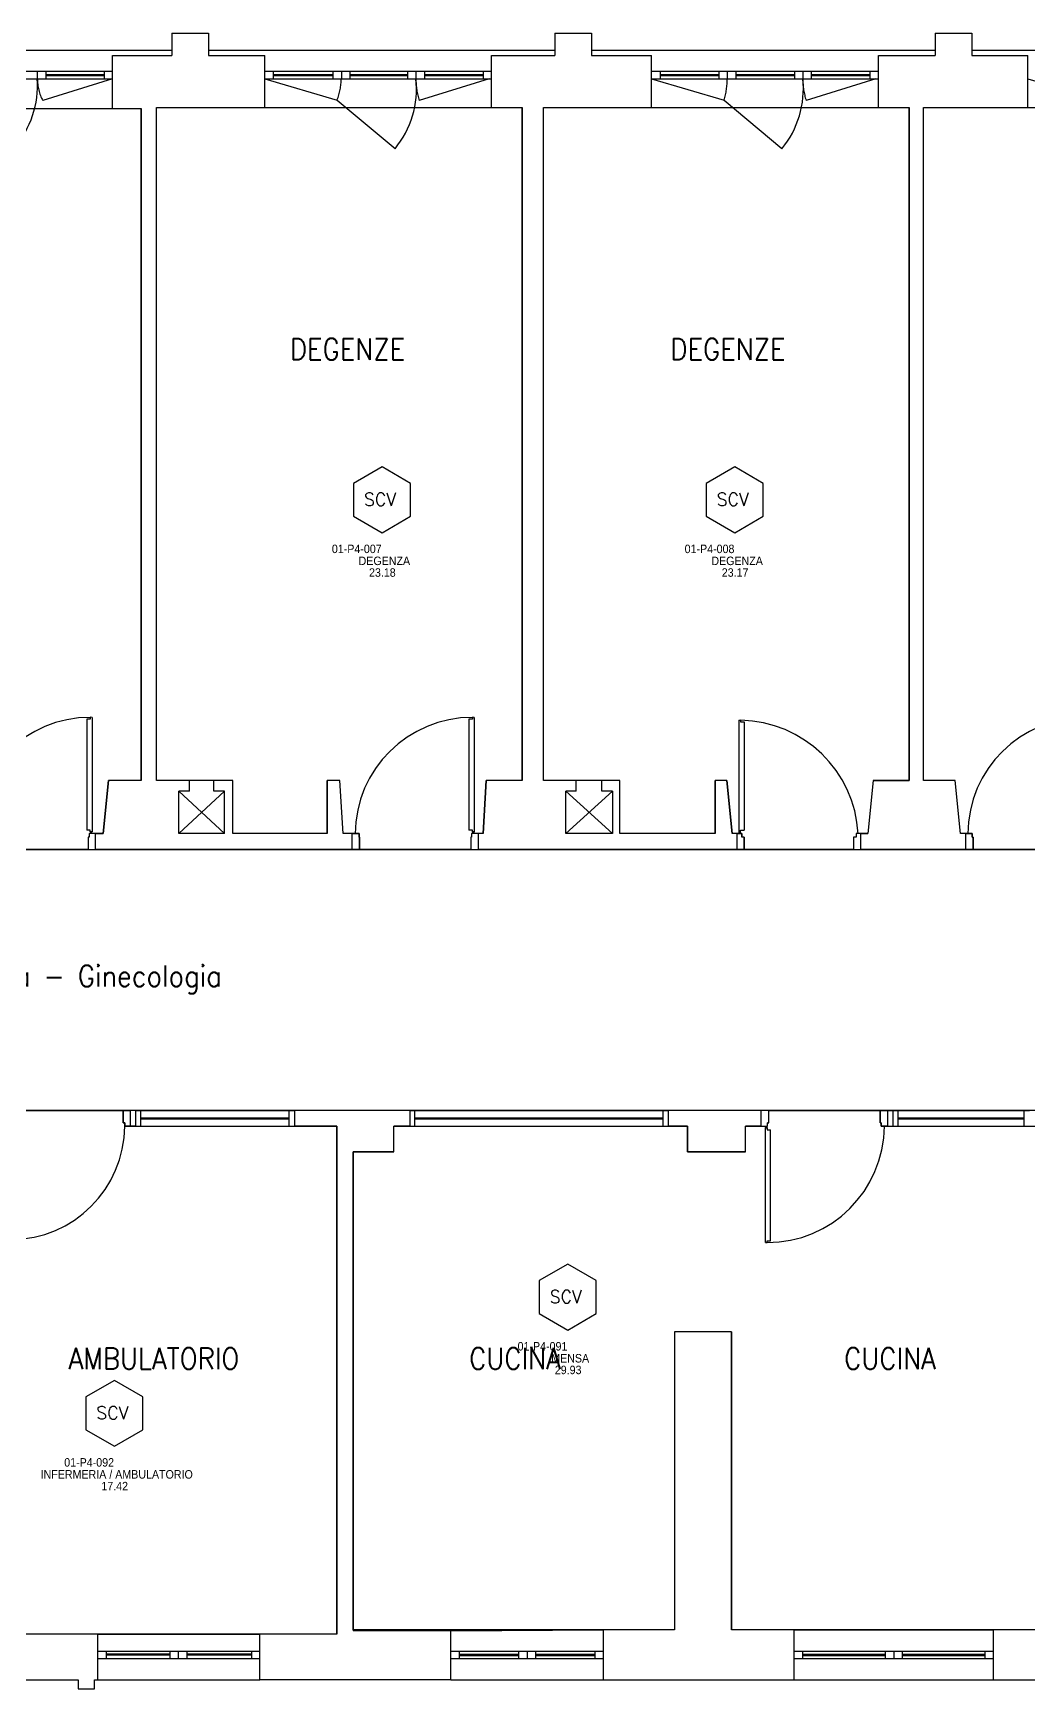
# Model space of a CAD drawing. Header units: inches. Extents: x 16420 to 16611, y 92341 to 92416.
# Drawn here: x 16540.24 to 16549.62, y 92394.62 to 92410.23 of the extents above; entities that cross this region are included whole.
import ezdxf
from ezdxf.enums import TextEntityAlignment as Align

# ---------------------------------------------------------------- set-up
doc = ezdxf.new("R2010")
doc.units = ezdxf.units.IN
doc.header["$LTSCALE"] = 50
doc.header["$MEASUREMENT"] = 0
doc.linetypes.add('NASCOSTA2', pattern=[0.1875, 0.125, -0.0625])
for name, color, linetype in [('A-LOCALI', 7, 'Continuous'), ('AA-CodiceVano', 7, 'Continuous'), ('GMM_DEST.USO', 50, 'Continuous'), ('PIANTA', 7, 'Continuous'), ('RM', 191, 'Continuous')]:
    doc.layers.add(name, color=color, linetype=linetype)
doc.styles.add('ARIAL', font='arial.ttf')
doc.styles.add('ARTECO', font='romans.shx', dxfattribs={"width": 0.9})
doc.styles.get("Standard").update_dxf_attribs({"font": 'txt.shx'})

# ---------------------------------------------------------------- blocks, each defined once
blk = doc.blocks.new('MFM_COD_VANO')
at = {"layer": 'A-LOCALI'}
for p, q in [((0, 0.621), (-0.269, 0.466)), ((0.269, 0.466), (0, 0.621)), ((-0.269, 0.466), (-0.269, 0.155)), ((0.269, 0.155), (0.269, 0.466)), ((-0.269, 0.155), (0, 0)), ((0, 0), (0.269, 0.155))]:
    blk.add_line(p, q, dxfattribs=at)
blk.add_text('SCV', height=0.12, dxfattribs=at).set_placement((-0.17, 0.255))
at = {"layer": 'A-LOCALI', "flags": 9}
for tag in ['MFM_NAME', 'MFM_COD_COMPLESSO', 'MFM_COD_EDIFICIO', 'MFM_COD_PIANO', 'MFM_COD_MACROAREA', 'MFM_ZONA', 'MFM_REPARTO']:
    blk.add_attdef(tag, (-0.084, 0.188), '', height=0.005, dxfattribs=at)
blk.add_attdef('MFM_ALTEZZA', text='', height=0.005, dxfattribs=at).set_placement((-0.057, 0.188), align=Align.CENTER)
at = {"layer": 'A-LOCALI', "style": 'ARIAL', "width": 0.9, "flags": 8}
for tag, p in [('MFM_COD_UT', (-0.026, -0.078)), ('MFM_DESTINAZIONE_USO', (0.023, -0.306)), ('MFM_SUPERFICIE', (0.004, -0.416))]:
    blk.add_attdef(tag, text='', height=0.08, dxfattribs=at).set_placement(p, align=Align.CENTER)
at = {"layer": 'A-LOCALI', "style": 'ARIAL', "width": 0.9}
for tag, p, height, flags in [('MFM_COD_LOCALE', (-0.472, -0.192), 0.08, 8), ('MFM_COD_SCHEDA', (-0.275, -0.483), 0.04, 9)]:
    blk.add_attdef(tag, p, '', height=height, dxfattribs=dict(at, flags=flags))

msp = doc.modelspace()

# ---------------------------------------------------------------- linework, layer by layer
at = {"layer": 'PIANTA', "color": 0}
for p, q in [((16541.547, 92410.233), (16541.893, 92410.233)), ((16541.547, 92410.233), (16541.547, 92410.023)), ((16541.893, 92410.233), (16541.893, 92410.023)), ((16545.162, 92410.233), (16545.508, 92410.233)), ((16545.162, 92410.233), (16545.162, 92410.023)), ((16545.508, 92410.233), (16545.508, 92410.022)), ((16548.748, 92410.233), (16549.094, 92410.233)), ((16548.748, 92410.233), (16548.748, 92410.023)), ((16549.094, 92410.233), (16549.094, 92410.023)), ((16538.305, 92410.073), (16541.547, 92410.073)), ((16540.989, 92409.523), (16540.989, 92410.023)), ((16540.989, 92410.023), (16541.547, 92410.023)), ((16541.893, 92410.073), (16545.162, 92410.073)), ((16541.893, 92410.023), (16542.424, 92410.023)), ((16542.424, 92409.773), (16542.424, 92410.023)), ((16544.564, 92409.773), (16544.564, 92410.023)), ((16544.564, 92410.023), (16545.162, 92410.023)), ((16545.508, 92410.073), (16548.748, 92410.073)), ((16545.508, 92410.022), (16546.074, 92410.023)), ((16546.074, 92409.773), (16546.074, 92410.023)), ((16548.214, 92409.773), (16548.214, 92410.023)), ((16548.214, 92410.023), (16548.748, 92410.023)), ((16549.094, 92410.073), (16552.151, 92410.073)), ((16549.094, 92410.023), (16549.624, 92410.023)), ((16549.624, 92409.773), (16549.624, 92410.023)), ((16538.859, 92409.873), (16540.989, 92409.873)), ((16538.859, 92409.803), (16540.989, 92409.803)), ((16540.279, 92409.873), (16540.279, 92409.803)), ((16540.359, 92409.873), (16540.359, 92409.803)), ((16540.359, 92409.844), (16540.909, 92409.843)), ((16540.359, 92409.834), (16540.909, 92409.833)), ((16540.909, 92409.873), (16540.909, 92409.803)), ((16542.424, 92409.873), (16544.564, 92409.873)), ((16542.424, 92409.803), (16544.564, 92409.803)), ((16542.504, 92409.873), (16542.504, 92409.803)), ((16542.504, 92409.843), (16543.068, 92409.843)), ((16542.504, 92409.833), (16543.068, 92409.833)), ((16543.068, 92409.873), (16543.068, 92409.803)), ((16543.148, 92409.873), (16543.148, 92409.803)), ((16543.228, 92409.873), (16543.228, 92409.803)), ((16543.228, 92409.843), (16543.771, 92409.844)), ((16543.228, 92409.833), (16543.771, 92409.834)), ((16543.771, 92409.873), (16543.771, 92409.803)), ((16543.851, 92409.873), (16543.851, 92409.803)), ((16543.931, 92409.873), (16543.931, 92409.803)), ((16543.931, 92409.844), (16544.484, 92409.843)), ((16543.931, 92409.834), (16544.484, 92409.833)), ((16544.484, 92409.873), (16544.484, 92409.803)), ((16546.074, 92409.873), (16548.214, 92409.873)), ((16546.074, 92409.803), (16548.214, 92409.803)), ((16546.154, 92409.873), (16546.154, 92409.803)), ((16546.154, 92409.843), (16546.708, 92409.843)), ((16546.154, 92409.833), (16546.708, 92409.833)), ((16546.708, 92409.873), (16546.708, 92409.803)), ((16546.788, 92409.873), (16546.788, 92409.803)), ((16546.868, 92409.873), (16546.868, 92409.803)), ((16546.868, 92409.843), (16547.421, 92409.844)), ((16546.868, 92409.833), (16547.421, 92409.834)), ((16547.421, 92409.873), (16547.421, 92409.803)), ((16547.501, 92409.873), (16547.501, 92409.803)), ((16547.581, 92409.873), (16547.581, 92409.803)), ((16547.581, 92409.844), (16548.134, 92409.843)), ((16547.581, 92409.834), (16548.134, 92409.833)), ((16548.134, 92409.873), (16548.134, 92409.803)), ((16542.424, 92409.533), (16542.424, 92409.773)), ((16544.564, 92409.533), (16544.564, 92409.773)), ((16546.074, 92409.533), (16546.074, 92409.773)), ((16548.214, 92409.533), (16548.214, 92409.773)), ((16549.624, 92409.533), (16549.624, 92409.773)), ((16538.859, 92409.523), (16540.989, 92409.523)), ((16540.989, 92409.523), (16541.259, 92409.523)), ((16541.259, 92403.183), (16541.259, 92409.523)), ((16541.404, 92409.533), (16542.424, 92409.533)), ((16541.404, 92403.183), (16541.404, 92409.533)), ((16542.424, 92409.533), (16544.564, 92409.533)), ((16544.564, 92409.533), (16544.854, 92409.533)), ((16544.854, 92403.183), (16544.854, 92409.533)), ((16545.054, 92409.533), (16546.074, 92409.533)), ((16545.054, 92403.183), (16545.054, 92409.533)), ((16546.074, 92409.533), (16548.214, 92409.533)), ((16548.214, 92409.533), (16548.504, 92409.533)), ((16548.504, 92403.183), (16548.504, 92409.533)), ((16548.639, 92409.533), (16549.624, 92409.533)), ((16548.639, 92403.183), (16548.639, 92409.533)), ((16549.624, 92409.533), (16551.754, 92409.533)), ((16540.746, 92403.764), (16540.746, 92402.716)), ((16540.779, 92403.764), (16540.746, 92403.764)), ((16540.779, 92403.781), (16540.779, 92403.764)), ((16540.796, 92403.78), (16540.779, 92403.781)), ((16540.796, 92403.78), (16540.796, 92402.699)), ((16544.351, 92403.764), (16544.351, 92402.716)), ((16544.384, 92403.764), (16544.351, 92403.764)), ((16544.384, 92403.781), (16544.384, 92403.764)), ((16544.401, 92403.78), (16544.384, 92403.781)), ((16544.401, 92403.78), (16544.401, 92402.699)), ((16544.854, 92403.183), (16544.854, 92403.765)), ((16546.898, 92403.753), (16546.898, 92402.699)), ((16546.898, 92403.753), (16546.914, 92403.753)), ((16546.914, 92403.753), (16546.914, 92403.737)), ((16546.914, 92403.737), (16546.947, 92403.737)), ((16546.947, 92403.737), (16546.947, 92402.716)), ((16540.899, 92402.683), (16540.949, 92403.183)), ((16541.259, 92403.183), (16540.949, 92403.183)), ((16541.714, 92403.183), (16541.404, 92403.183)), ((16541.614, 92402.683), (16541.614, 92403.083)), ((16541.714, 92403.083), (16541.614, 92403.083)), ((16542.044, 92403.083), (16541.614, 92402.683)), ((16541.614, 92403.083), (16542.044, 92402.683)), ((16541.714, 92403.083), (16541.714, 92403.183)), ((16541.944, 92403.183), (16541.714, 92403.183)), ((16541.944, 92403.083), (16541.944, 92403.183)), ((16542.124, 92403.183), (16541.944, 92403.183)), ((16542.044, 92403.083), (16541.944, 92403.083)), ((16542.044, 92402.683), (16542.044, 92403.083)), ((16542.124, 92402.683), (16542.124, 92403.183)), ((16543.134, 92403.183), (16543.014, 92403.183)), ((16543.014, 92402.683), (16543.014, 92403.183)), ((16543.164, 92402.683), (16543.134, 92403.183)), ((16544.484, 92402.683), (16544.514, 92403.183)), ((16544.854, 92403.183), (16544.514, 92403.183)), ((16545.364, 92403.183), (16545.054, 92403.183)), ((16545.264, 92402.683), (16545.264, 92403.083)), ((16545.364, 92403.083), (16545.264, 92403.083)), ((16545.704, 92403.083), (16545.264, 92402.683)), ((16545.264, 92403.083), (16545.704, 92402.683)), ((16545.364, 92403.083), (16545.364, 92403.183)), ((16545.604, 92403.183), (16545.364, 92403.183)), ((16545.604, 92403.083), (16545.604, 92403.183)), ((16545.774, 92403.183), (16545.604, 92403.183)), ((16545.704, 92403.083), (16545.604, 92403.083)), ((16545.704, 92403.083), (16545.704, 92402.683)), ((16545.774, 92402.683), (16545.774, 92403.183)), ((16546.784, 92403.183), (16546.674, 92403.183)), ((16546.674, 92402.683), (16546.674, 92403.183)), ((16546.784, 92403.183), (16546.834, 92402.683)), ((16548.164, 92403.183), (16548.114, 92402.683)), ((16548.164, 92403.183), (16548.504, 92403.183)), ((16548.939, 92403.183), (16548.639, 92403.183)), ((16548.989, 92402.683), (16548.939, 92403.183)), ((16540.779, 92402.716), (16540.746, 92402.716)), ((16540.759, 92402.65), (16540.759, 92402.533)), ((16540.769, 92402.65), (16540.759, 92402.65)), ((16540.769, 92402.683), (16540.769, 92402.65)), ((16540.829, 92402.683), (16540.769, 92402.683)), ((16540.779, 92402.699), (16540.779, 92402.716)), ((16540.796, 92402.699), (16540.779, 92402.699)), ((16540.829, 92402.683), (16540.899, 92402.683)), ((16540.829, 92402.533), (16540.829, 92402.683)), ((16542.044, 92402.683), (16541.614, 92402.683)), ((16543.014, 92402.683), (16542.124, 92402.683)), ((16543.249, 92402.683), (16543.164, 92402.683)), ((16543.249, 92402.683), (16543.314, 92402.683)), ((16543.249, 92402.533), (16543.249, 92402.683)), ((16543.314, 92402.683), (16543.314, 92402.65)), ((16543.314, 92402.65), (16543.319, 92402.65)), ((16543.319, 92402.65), (16543.319, 92402.533)), ((16544.384, 92402.716), (16544.351, 92402.716)), ((16544.369, 92402.65), (16544.374, 92402.65)), ((16544.369, 92402.65), (16544.369, 92402.533)), ((16544.374, 92402.683), (16544.374, 92402.65)), ((16544.439, 92402.683), (16544.374, 92402.683)), ((16544.384, 92402.699), (16544.384, 92402.716)), ((16544.401, 92402.699), (16544.384, 92402.699)), ((16544.484, 92402.683), (16544.439, 92402.683)), ((16544.439, 92402.683), (16544.439, 92402.533)), ((16545.704, 92402.683), (16545.264, 92402.683)), ((16546.674, 92402.683), (16545.774, 92402.683)), ((16546.879, 92402.683), (16546.834, 92402.683)), ((16546.879, 92402.683), (16546.924, 92402.683)), ((16546.879, 92402.683), (16546.879, 92402.533)), ((16546.898, 92402.699), (16546.914, 92402.699)), ((16546.914, 92402.716), (16546.947, 92402.716)), ((16546.914, 92402.699), (16546.914, 92402.716)), ((16546.924, 92402.683), (16546.924, 92402.65)), ((16546.949, 92402.65), (16546.924, 92402.65)), ((16546.949, 92402.65), (16546.949, 92402.533)), ((16547.979, 92402.65), (16547.979, 92402.533)), ((16548.004, 92402.65), (16547.979, 92402.65)), ((16548.004, 92402.683), (16548.004, 92402.65)), ((16548.049, 92402.683), (16548.004, 92402.683)), ((16548.049, 92402.683), (16548.114, 92402.683)), ((16548.114, 92402.683), (16548.049, 92402.683)), ((16548.049, 92402.533), (16548.049, 92402.683)), ((16549.039, 92402.683), (16548.989, 92402.683)), ((16549.039, 92402.683), (16549.099, 92402.683)), ((16549.039, 92402.533), (16549.039, 92402.683)), ((16549.099, 92402.683), (16549.099, 92402.65)), ((16549.099, 92402.65), (16549.109, 92402.65)), ((16549.109, 92402.65), (16549.109, 92402.533)), ((16540.759, 92402.533), (16540.829, 92402.533)), ((16543.249, 92402.533), (16540.829, 92402.533)), ((16543.319, 92402.533), (16543.249, 92402.533)), ((16544.369, 92402.533), (16544.439, 92402.533)), ((16546.879, 92402.533), (16544.439, 92402.533)), ((16546.949, 92402.533), (16546.879, 92402.533)), ((16547.979, 92402.533), (16548.049, 92402.533)), ((16549.039, 92402.533), (16548.049, 92402.533)), ((16549.109, 92402.533), (16549.039, 92402.533)), ((16541.089, 92399.956), (16541.089, 92400.073)), ((16541.089, 92400.073), (16541.154, 92400.073)), ((16541.104, 92399.956), (16541.089, 92399.956)), ((16541.104, 92399.923), (16541.104, 92399.956)), ((16541.154, 92400.073), (16541.154, 92399.923)), ((16541.204, 92400.073), (16541.154, 92400.073)), ((16541.204, 92400.073), (16542.704, 92400.073)), ((16541.204, 92400.073), (16541.204, 92399.923)), ((16541.254, 92399.923), (16541.254, 92400.073)), ((16541.254, 92400.003), (16542.654, 92400.003)), ((16541.254, 92399.993), (16542.654, 92399.993)), ((16542.654, 92399.923), (16542.654, 92400.073)), ((16542.654, 92399.923), (16542.654, 92400.073)), ((16543.792, 92400.073), (16542.704, 92400.073)), ((16542.704, 92400.073), (16542.704, 92399.923)), ((16543.792, 92400.073), (16546.232, 92400.073)), ((16543.792, 92400.073), (16543.792, 92399.923)), ((16543.842, 92399.923), (16543.842, 92400.073)), ((16543.842, 92400.003), (16546.182, 92400.003)), ((16543.842, 92399.993), (16546.182, 92399.993)), ((16546.182, 92399.923), (16546.182, 92400.073)), ((16546.182, 92399.923), (16546.182, 92400.073)), ((16547.109, 92400.073), (16546.232, 92400.073)), ((16546.232, 92400.073), (16546.232, 92399.923)), ((16547.179, 92400.073), (16547.109, 92400.073)), ((16547.109, 92399.923), (16547.109, 92400.073)), ((16547.169, 92399.923), (16547.169, 92399.956)), ((16547.179, 92399.956), (16547.169, 92399.956)), ((16547.179, 92399.956), (16547.179, 92400.073)), ((16548.229, 92399.956), (16548.229, 92400.073)), ((16548.229, 92400.073), (16548.299, 92400.073)), ((16548.239, 92399.956), (16548.229, 92399.956)), ((16548.239, 92399.923), (16548.239, 92399.956)), ((16548.299, 92400.073), (16548.299, 92399.923)), ((16548.299, 92400.073), (16548.349, 92400.073)), ((16548.349, 92400.073), (16549.639, 92400.073)), ((16548.349, 92400.073), (16548.349, 92399.923)), ((16548.399, 92399.923), (16548.399, 92400.073)), ((16548.399, 92400.003), (16549.589, 92400.003)), ((16548.399, 92399.993), (16549.589, 92399.993)), ((16549.589, 92399.923), (16549.589, 92400.073)), ((16549.589, 92399.923), (16549.589, 92400.073)), ((16541.154, 92399.923), (16541.104, 92399.923)), ((16541.204, 92399.923), (16541.154, 92399.923)), ((16541.204, 92399.923), (16542.704, 92399.923)), ((16543.104, 92399.923), (16542.704, 92399.923)), ((16543.104, 92395.133), (16543.104, 92399.923)), ((16543.642, 92399.683), (16543.642, 92399.923)), ((16543.792, 92399.923), (16543.642, 92399.923)), ((16543.792, 92399.923), (16546.232, 92399.923)), ((16546.414, 92399.923), (16546.232, 92399.923)), ((16546.414, 92399.683), (16546.414, 92399.923)), ((16546.959, 92399.683), (16546.959, 92399.923)), ((16547.109, 92399.923), (16546.959, 92399.923)), ((16547.109, 92399.923), (16547.169, 92399.923)), ((16547.148, 92398.826), (16547.148, 92399.907)), ((16547.148, 92399.907), (16547.164, 92399.907)), ((16547.164, 92399.907), (16547.164, 92399.89)), ((16547.164, 92399.89), (16547.197, 92399.89)), ((16547.197, 92398.842), (16547.197, 92399.89)), ((16548.299, 92399.923), (16548.239, 92399.923)), ((16548.299, 92399.923), (16548.349, 92399.923)), ((16548.349, 92399.923), (16549.639, 92399.923)), ((16543.642, 92399.683), (16543.259, 92399.683)), ((16543.259, 92399.683), (16543.259, 92395.163)), ((16546.959, 92399.683), (16546.414, 92399.683)), ((16547.148, 92398.826), (16547.164, 92398.826)), ((16547.164, 92398.842), (16547.197, 92398.842)), ((16547.164, 92398.826), (16547.164, 92398.842)), ((16546.289, 92397.983), (16546.289, 92395.173)), ((16546.829, 92397.983), (16546.289, 92397.983)), ((16546.829, 92397.983), (16546.829, 92395.173)), ((16540.849, 92395.133), (16539.504, 92395.133)), ((16540.849, 92394.703), (16540.849, 92395.133)), ((16540.849, 92395.133), (16542.379, 92395.133)), ((16542.379, 92394.703), (16542.379, 92395.133)), ((16543.104, 92395.133), (16542.379, 92395.133)), ((16544.179, 92395.163), (16543.259, 92395.163)), ((16544.179, 92395.163), (16545.619, 92395.173)), ((16544.179, 92394.703), (16544.179, 92395.163)), ((16546.289, 92395.173), (16545.619, 92395.173)), ((16545.619, 92394.703), (16545.619, 92395.173)), ((16547.419, 92395.173), (16546.829, 92395.173)), ((16547.419, 92394.953), (16547.419, 92395.173)), ((16547.419, 92395.173), (16549.299, 92395.173)), ((16549.689, 92395.173), (16549.299, 92395.173)), ((16549.299, 92394.953), (16549.299, 92395.173)), ((16540.849, 92394.973), (16542.379, 92394.973)), ((16540.929, 92394.973), (16540.929, 92394.903)), ((16540.929, 92394.948), (16541.529, 92394.948)), ((16541.529, 92394.973), (16541.529, 92394.903)), ((16541.609, 92394.973), (16541.609, 92394.903)), ((16541.689, 92394.973), (16541.689, 92394.903)), ((16541.689, 92394.948), (16542.299, 92394.948)), ((16542.299, 92394.973), (16542.299, 92394.903)), ((16544.179, 92394.973), (16545.619, 92394.973)), ((16544.259, 92394.973), (16544.259, 92394.903)), ((16544.819, 92394.973), (16544.819, 92394.903)), ((16544.899, 92394.973), (16544.899, 92394.903)), ((16544.979, 92394.973), (16544.979, 92394.903)), ((16545.539, 92394.973), (16545.539, 92394.903)), ((16547.419, 92394.973), (16549.299, 92394.973)), ((16547.419, 92394.703), (16547.419, 92394.953)), ((16547.499, 92394.973), (16547.499, 92394.903)), ((16548.279, 92394.973), (16548.279, 92394.903)), ((16548.359, 92394.973), (16548.359, 92394.903)), ((16548.439, 92394.973), (16548.439, 92394.903)), ((16549.219, 92394.973), (16549.219, 92394.903)), ((16549.299, 92394.703), (16549.299, 92394.953)), ((16540.849, 92394.903), (16542.379, 92394.903)), ((16540.929, 92394.938), (16541.529, 92394.938)), ((16541.689, 92394.938), (16542.299, 92394.938)), ((16544.179, 92394.903), (16545.619, 92394.903)), ((16544.259, 92394.943), (16544.819, 92394.943)), ((16544.259, 92394.933), (16544.819, 92394.933)), ((16544.979, 92394.943), (16545.539, 92394.943)), ((16544.979, 92394.933), (16545.539, 92394.933)), ((16547.419, 92394.903), (16549.299, 92394.903)), ((16547.499, 92394.943), (16548.279, 92394.943)), ((16547.499, 92394.933), (16548.279, 92394.933)), ((16548.439, 92394.943), (16549.219, 92394.943)), ((16548.439, 92394.933), (16549.219, 92394.933)), ((16539.31, 92394.703), (16540.663, 92394.703)), ((16540.663, 92394.703), (16540.663, 92394.617)), ((16540.819, 92394.617), (16540.819, 92394.703)), ((16540.819, 92394.703), (16540.819, 92394.703)), ((16540.819, 92394.703), (16540.849, 92394.703)), ((16540.849, 92394.703), (16542.379, 92394.703)), ((16544.179, 92394.703), (16542.379, 92394.703)), ((16544.179, 92394.703), (16545.619, 92394.703)), ((16545.619, 92394.703), (16548.359, 92394.703)), ((16547.419, 92394.703), (16549.299, 92394.703)), ((16549.299, 92394.703), (16552.084, 92394.703)), ((16540.663, 92394.617), (16540.819, 92394.617))]:
    msp.add_line(p, q, dxfattribs=at)
at = {"layer": 'PIANTA', "color": 0, "linetype": 'NASCOSTA2'}
for p, q in [((16540.989, 92409.803), (16540.33, 92409.597)), ((16542.424, 92409.803), (16543.108, 92409.601)), ((16544.541, 92409.803), (16543.882, 92409.597)), ((16546.074, 92409.803), (16546.758, 92409.601)), ((16548.191, 92409.803), (16547.532, 92409.597)), ((16549.624, 92409.803), (16550.324, 92409.597)), ((16543.108, 92409.601), (16543.654, 92409.144)), ((16546.758, 92409.601), (16547.304, 92409.144))]:
    msp.add_line(p, q, dxfattribs=at)
at = {"layer": 'PIANTA', "color": 0}
for centre in [(16540.787, 92402.691), (16544.392, 92402.691), (16546.906, 92402.691), (16547.156, 92399.915)]:
    msp.add_circle(centre, 0.00633, dxfattribs=at)
at = {"layer": 'PIANTA', "color": 0, "linetype": 'NASCOSTA2'}
for centre, radius, start, end in [((16539.383, 92409.742), 0.898, 319.0196, 3.8706), ((16540.744, 92409.808), 0.465, 180.5735, 207.0055), ((16542.55, 92409.817), 0.597, 338.8928, 358.6983), ((16542.97, 92409.707), 0.886, 320.4988, 6.2021), ((16544.561, 92409.803), 0.71, 180, 196.891), ((16546.094, 92409.803), 0.694, 343.109, 0), ((16546.62, 92409.707), 0.886, 320.4988, 6.2021), ((16548.211, 92409.803), 0.71, 180, 196.891), ((16540.78, 92402.672), 1.108, 90.0438, 179.4389), ((16544.385, 92402.672), 1.108, 90.0438, 179.4389), ((16546.894, 92402.623), 1.13, 3.0226, 88.947), ((16550.165, 92402.672), 1.108, 90.0438, 179.4389), ((16540.026, 92399.932), 1.078, 270.4228, 359.5434), ((16547.163, 92399.934), 1.108, 270.0438, 359.4389)]:
    msp.add_arc(centre, radius, start, end, dxfattribs=at)
at = {"layer": 'RM'}
for points in [[(16541.259, 92409.523), (16541.259, 92403.183), (16540.949, 92403.183), (16540.899, 92402.683), (16540.769, 92402.683), (16540.769, 92402.65), (16540.759, 92402.65), (16540.759, 92402.533), (16539.709, 92402.533), (16539.709, 92402.65), (16539.699, 92402.65), (16539.699, 92402.683), (16539.579, 92402.683), (16539.529, 92403.183), (16539.409, 92403.183), (16539.409, 92402.683), (16538.499, 92402.683), (16538.499, 92403.183), (16537.819, 92403.183), (16537.819, 92409.523)], [(16544.854, 92409.533), (16544.854, 92403.183), (16544.514, 92403.183), (16544.484, 92402.683), (16544.374, 92402.683), (16544.374, 92402.65), (16544.369, 92402.65), (16544.369, 92402.533), (16543.319, 92402.533), (16543.319, 92402.65), (16543.314, 92402.65), (16543.314, 92402.683), (16543.164, 92402.683), (16543.134, 92403.183), (16543.014, 92403.183), (16543.014, 92402.683), (16542.124, 92402.683), (16542.124, 92403.183), (16541.404, 92403.183), (16541.404, 92409.533)], [(16548.504, 92409.533), (16548.504, 92403.183), (16548.164, 92403.183), (16548.114, 92402.683), (16548.004, 92402.683), (16548.004, 92402.65), (16547.979, 92402.65), (16547.979, 92402.533), (16546.949, 92402.533), (16546.949, 92402.65), (16546.924, 92402.65), (16546.924, 92402.683), (16546.834, 92402.683), (16546.784, 92403.183), (16546.674, 92403.183), (16546.674, 92402.683), (16545.774, 92402.683), (16545.774, 92403.183), (16545.054, 92403.183), (16545.054, 92409.533)], [(16552.129, 92409.533), (16552.129, 92404.283), (16551.599, 92404.283), (16551.599, 92403.183), (16551.349, 92403.183), (16551.349, 92402.683), (16550.449, 92402.683), (16550.449, 92403.183), (16550.331, 92403.195), (16550.279, 92402.683), (16550.159, 92402.683), (16550.159, 92402.65), (16550.149, 92402.65), (16550.149, 92402.533), (16549.109, 92402.533), (16549.109, 92402.65), (16549.099, 92402.65), (16549.099, 92402.683), (16548.989, 92402.683), (16548.939, 92403.183), (16548.639, 92403.183), (16548.639, 92409.533)], [(16543.104, 92399.923), (16543.104, 92395.133), (16539.504, 92395.133), (16539.504, 92396.203), (16539.392, 92396.203), (16539.392, 92396.198), (16539.359, 92396.198), (16539.359, 92397.008), (16539.392, 92397.008), (16539.392, 92397.003), (16539.504, 92397.003), (16539.504, 92399.693), (16539.884, 92399.693), (16539.884, 92399.923), (16540.034, 92399.923), (16540.034, 92399.956), (16540.049, 92399.956), (16540.049, 92400.073), (16541.089, 92400.073), (16541.089, 92399.956), (16541.104, 92399.956), (16541.104, 92399.923)]]:
    msp.add_lwpolyline(points, close=True, dxfattribs=at)
for points in [[(16515.357, 92402.525), (16520.689, 92402.533), (16521.759, 92402.533), (16526.999, 92402.533), (16528.039, 92402.533), (16532.489, 92402.533), (16533.529, 92402.533), (16536.109, 92402.533), (16537.149, 92402.533), (16539.709, 92402.533), (16540.759, 92402.533), (16543.319, 92402.533), (16544.369, 92402.533), (16546.949, 92402.533), (16547.979, 92402.533), (16549.109, 92402.533), (16550.149, 92402.533)], [(16552.609, 92400.073), (16548.229, 92400.073), (16547.179, 92400.073), (16541.089, 92400.073), (16540.049, 92400.073), (16537.029, 92400.073), (16536.179, 92400.073), (16529.269, 92400.073), (16528.219, 92400.073), (16527.429, 92400.073), (16526.549, 92400.073), (16522.619, 92400.073), (16521.729, 92400.073), (16520.769, 92400.074), (16519.729, 92400.073), (16517.829, 92400.073)], [(16549.689, 92395.173), (16546.829, 92395.173), (16546.829, 92397.983), (16546.289, 92397.983), (16546.289, 92395.173), (16543.259, 92395.173), (16543.259, 92399.683), (16543.642, 92399.683), (16543.642, 92399.923), (16546.414, 92399.923), (16546.414, 92399.683), (16546.959, 92399.683), (16546.959, 92399.923), (16547.169, 92399.923), (16547.169, 92399.956), (16547.179, 92399.956), (16547.179, 92400.073), (16548.229, 92400.073), (16548.229, 92399.956), (16548.239, 92399.956), (16548.239, 92399.923), (16549.759, 92399.923)]]:
    msp.add_lwpolyline(points, dxfattribs=at)

# ---------------------------------------------------------------- block references
at = {"layer": 'AA-CodiceVano'}
ref = msp.add_blockref('MFM_COD_VANO', (16543.531, 92405.521), dxfattribs=at)
ref.add_attrib('MFM_COD_LOCALE', '01-P4-007', (16543.058, 92405.329), dxfattribs={"layer": 'A-LOCALI', "height": 0.08, "style": 'ARIAL', "width": 0.9})
ref.add_attrib('MFM_SUPERFICIE', '23.18', dxfattribs={"layer": 'A-LOCALI', "height": 0.08, "style": 'ARIAL', "width": 0.9}).set_placement((16543.534, 92405.106), align=Align.CENTER)
ref.add_attrib('MFM_DESTINAZIONE_USO', 'DEGENZA', dxfattribs={"layer": 'A-LOCALI', "height": 0.08, "style": 'ARIAL', "width": 0.9}).set_placement((16543.553, 92405.216), align=Align.CENTER)
ref = msp.add_blockref('MFM_COD_VANO', (16546.858, 92405.521), dxfattribs=at)
ref.add_attrib('MFM_COD_LOCALE', '01-P4-008', (16546.386, 92405.329), dxfattribs={"layer": 'A-LOCALI', "height": 0.08, "style": 'ARIAL', "width": 0.9})
ref.add_attrib('MFM_SUPERFICIE', '23.17', dxfattribs={"layer": 'A-LOCALI', "height": 0.08, "style": 'ARIAL', "width": 0.9}).set_placement((16546.862, 92405.106), align=Align.CENTER)
ref.add_attrib('MFM_DESTINAZIONE_USO', 'DEGENZA', dxfattribs={"layer": 'A-LOCALI', "height": 0.08, "style": 'ARIAL', "width": 0.9}).set_placement((16546.881, 92405.216), align=Align.CENTER)
ref = msp.add_blockref('MFM_COD_VANO', (16545.283, 92398.001), dxfattribs=at)
ref.add_attrib('MFM_COD_LOCALE', '01-P4-091', (16544.81, 92397.808), dxfattribs={"layer": 'A-LOCALI', "height": 0.08, "style": 'ARIAL', "width": 0.9})
ref.add_attrib('MFM_SUPERFICIE', '29.93', dxfattribs={"layer": 'A-LOCALI', "height": 0.08, "style": 'ARIAL', "width": 0.9}).set_placement((16545.287, 92397.585), align=Align.CENTER)
ref.add_attrib('MFM_DESTINAZIONE_USO', 'MENSA', dxfattribs={"layer": 'A-LOCALI', "height": 0.08, "style": 'ARIAL', "width": 0.9}).set_placement((16545.306, 92397.695), align=Align.CENTER)
ref = msp.add_blockref('MFM_COD_VANO', (16541.006, 92396.905), dxfattribs=at)
ref.add_attrib('MFM_COD_LOCALE', '01-P4-092', (16540.533, 92396.713), dxfattribs={"layer": 'A-LOCALI', "height": 0.08, "style": 'ARIAL', "width": 0.9})
ref.add_attrib('MFM_SUPERFICIE', '17.42', dxfattribs={"layer": 'A-LOCALI', "height": 0.08, "style": 'ARIAL', "width": 0.9}).set_placement((16541.009, 92396.489), align=Align.CENTER)
ref.add_attrib('MFM_DESTINAZIONE_USO', 'INFERMERIA / AMBULATORIO', dxfattribs={"layer": 'A-LOCALI', "height": 0.08, "style": 'ARIAL', "width": 0.9}).set_placement((16541.028, 92396.6), align=Align.CENTER)

# ---------------------------------------------------------------- texts
at = {"layer": 'GMM_DEST.USO', "color": 0, "style": 'ARTECO', "width": 0.9}
for s, p in [('DEGENZE ', (16543.267, 92407.152)), ('DEGENZE ', (16546.856, 92407.152)), ('AMBULATORIO', (16541.379, 92397.632)), ('CUCINA ', (16544.847, 92397.632)), ('CUCINA ', (16548.385, 92397.632))]:
    msp.add_text(s, height=0.2, dxfattribs=at).set_placement(p, align=Align.CENTER)
msp.add_text('Degenze Ostetricia - Ginecologia', height=0.2, dxfattribs=at).set_placement((16537.953, 92401.24))

doc.saveas('drawing.dxf')
